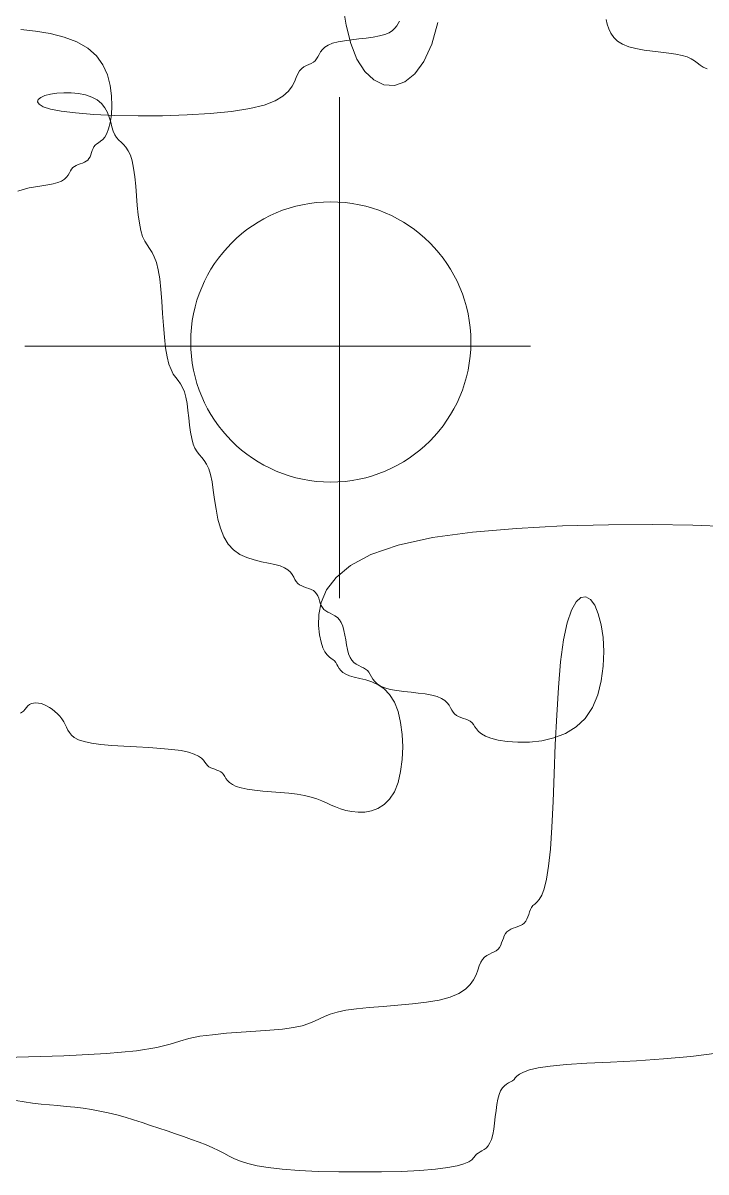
# Model space of a CAD drawing. Header units: millimetres. Extents: x 42 to 552, y 43 to 535.
# Drawn here: x 284.9189 to 284.9611, y 504.3576 to 504.4285 of the extents above; entities that cross this region are included whole.
import ezdxf

# ---------------------------------------------------------------- set-up
doc = ezdxf.new("R2010")
doc.units = ezdxf.units.MM
doc.header["$LTSCALE"] = 0.75
doc.header["$MEASUREMENT"] = 0
doc.layers.add('Gramado', color=9, linetype='Continuous', lineweight=0)

# ---------------------------------------------------------------- blocks, each defined once
blk = doc.blocks.new('arbusto8vista')
for p, q in [((-0.47335, 0.00453), (-0.47358, 0.00423)), ((-0.47317, 0.00483), (-0.47335, 0.00453)), ((-0.47301, 0.00512), (-0.47317, 0.00483)), ((-0.47806, 0.00292), (-0.47896, 0.00282)), ((-0.47716, 0.00302), (-0.47806, 0.00292)), ((-0.47629, 0.00314), (-0.47716, 0.00302)), ((-0.4755, 0.00328), (-0.47629, 0.00314)), ((-0.47483, 0.00346), (-0.4755, 0.00328)), ((-0.4743, 0.00368), (-0.47483, 0.00346)), ((-0.47389, 0.00394), (-0.4743, 0.00368)), ((-0.47358, 0.00423), (-0.47389, 0.00394)), ((-0.48253, 0.00161), (-0.48277, 0.00131)), ((-0.48223, 0.00189), (-0.48253, 0.00161)), ((-0.48182, 0.00216), (-0.48223, 0.00189)), ((-0.48129, 0.00238), (-0.48182, 0.00216)), ((-0.48061, 0.00256), (-0.48129, 0.00238)), ((-0.47982, 0.0027), (-0.48061, 0.00256)), ((-0.47896, 0.00282), (-0.47982, 0.0027)), ((-0.48366, 0.00005), (-0.48393, -0.0001)), ((-0.48344, 0.00023), (-0.48366, 0.00005)), ((-0.48326, 0.00045), (-0.48344, 0.00023)), ((-0.4831, 0.00072), (-0.48326, 0.00045)), ((-0.48295, 0.001), (-0.4831, 0.00072)), ((-0.48277, 0.00131), (-0.48295, 0.001)), ((-0.48559, -0.00138), (-0.48578, -0.00183)), ((-0.48537, -0.00103), (-0.48559, -0.00138)), ((-0.4851, -0.00075), (-0.48537, -0.00103)), ((-0.48482, -0.00054), (-0.4851, -0.00075)), ((-0.48451, -0.00038), (-0.48482, -0.00054)), ((-0.48421, -0.00023), (-0.48451, -0.00038)), ((-0.48393, -0.0001), (-0.48421, -0.00023)), ((-0.48599, -0.00236), (-0.48628, -0.00293)), ((-0.48578, -0.00183), (-0.48599, -0.00236)), ((-0.51732, -0.0043), (-0.5168, -0.00407)), ((-0.5168, -0.00407), (-0.51612, -0.0039)), ((-0.51612, -0.0039), (-0.51533, -0.00378)), ((-0.51533, -0.00378), (-0.51447, -0.00372)), ((-0.51447, -0.00372), (-0.51357, -0.00374)), ((-0.51357, -0.00374), (-0.51267, -0.00382)), ((-0.51267, -0.00382), (-0.5118, -0.004)), ((-0.5118, -0.004), (-0.51102, -0.00426)), ((-0.51102, -0.00426), (-0.51034, -0.00461)), ((-0.48741, -0.00413), (-0.48839, -0.00471)), ((-0.48673, -0.00353), (-0.48741, -0.00413)), ((-0.48628, -0.00293), (-0.48673, -0.00353)), ((-0.51773, -0.00485), (-0.51765, -0.00456)), ((-0.51754, -0.00515), (-0.51773, -0.00485)), ((-0.51765, -0.00456), (-0.51732, -0.0043)), ((-0.51701, -0.00545), (-0.51754, -0.00515)), ((-0.51612, -0.00574), (-0.51701, -0.00545)), ((-0.51034, -0.00461), (-0.50981, -0.00506)), ((-0.50981, -0.00506), (-0.5094, -0.00558)), ((-0.5094, -0.00558), (-0.50909, -0.00616)), ((-0.48973, -0.00524), (-0.49151, -0.00568)), ((-0.48839, -0.00471), (-0.48973, -0.00524)), ((-0.5148, -0.006), (-0.51612, -0.00574)), ((-0.51303, -0.00622), (-0.5148, -0.006)), ((-0.51078, -0.0064), (-0.51303, -0.00622)), ((-0.50816, -0.00652), (-0.51078, -0.0064)), ((-0.50909, -0.00616), (-0.50886, -0.00676)), ((-0.50886, -0.00676), (-0.50868, -0.00736)), ((-0.50528, -0.00657), (-0.50816, -0.00652)), ((-0.50227, -0.00656), (-0.50528, -0.00657)), ((-0.49926, -0.00647), (-0.50227, -0.00656)), ((-0.49639, -0.0063), (-0.49926, -0.00647)), ((-0.49376, -0.00604), (-0.49639, -0.0063)), ((-0.49151, -0.00568), (-0.49376, -0.00604)), ((-0.50868, -0.00736), (-0.50853, -0.00794)), ((-0.50853, -0.00794), (-0.50837, -0.00846)), ((-0.50837, -0.00846), (-0.50819, -0.00891)), ((-0.50819, -0.00891), (-0.50796, -0.00927)), ((-0.50796, -0.00927), (-0.5077, -0.00957)), ((-0.5077, -0.00957), (-0.50741, -0.00984)), ((-0.50741, -0.00984), (-0.50711, -0.01012)), ((-0.50711, -0.01012), (-0.50681, -0.01045)), ((-0.50681, -0.01045), (-0.50652, -0.01088)), ((-0.50652, -0.01088), (-0.50626, -0.01142)), ((-0.50626, -0.01142), (-0.50604, -0.01214)), ((-0.50604, -0.01214), (-0.50586, -0.01304)), ((-0.50586, -0.01304), (-0.50572, -0.01409)), ((-0.50572, -0.01409), (-0.5056, -0.01524)), ((-0.5056, -0.01524), (-0.5055, -0.01644)), ((-0.5055, -0.01644), (-0.5054, -0.01764)), ((-0.5054, -0.01764), (-0.50528, -0.01879)), ((-0.50528, -0.01879), (-0.50514, -0.01984)), ((-0.50514, -0.01984), (-0.50496, -0.02074)), ((-0.50496, -0.02074), (-0.50474, -0.02146)), ((-0.50474, -0.02146), (-0.50447, -0.02203)), ((-0.50447, -0.02203), (-0.50419, -0.02251)), ((-0.50419, -0.02251), (-0.50388, -0.02296)), ((-0.50388, -0.02296), (-0.50358, -0.02343)), ((-0.50358, -0.02343), (-0.5033, -0.02399)), ((-0.5033, -0.02399), (-0.50303, -0.02469)), ((-0.50303, -0.02469), (-0.50281, -0.02558)), ((-0.50281, -0.02558), (-0.50263, -0.0267)), ((-0.50263, -0.0267), (-0.50249, -0.02802)), ((-0.50249, -0.02802), (-0.50237, -0.02945)), ((-0.50237, -0.02945), (-0.50227, -0.03096)), ((-0.50227, -0.03096), (-0.50217, -0.03246)), ((-0.50217, -0.03246), (-0.50205, -0.0339)), ((-0.50205, -0.0339), (-0.50191, -0.03521)), ((-0.50191, -0.03521), (-0.50173, -0.03633)), ((-0.50173, -0.03633), (-0.50151, -0.03722)), ((-0.50151, -0.03722), (-0.50124, -0.03791)), ((-0.50124, -0.03791), (-0.50096, -0.03845)), ((-0.50096, -0.03845), (-0.50066, -0.03889)), ((-0.50066, -0.03889), (-0.50036, -0.03927)), ((-0.50036, -0.03927), (-0.50007, -0.03966)), ((-0.50007, -0.03966), (-0.49981, -0.0401)), ((-0.49981, -0.0401), (-0.49958, -0.04063)), ((-0.49958, -0.04063), (-0.4994, -0.04131)), ((-0.4994, -0.04131), (-0.49926, -0.0421)), ((-0.49926, -0.0421), (-0.49915, -0.04296)), ((-0.49915, -0.04296), (-0.49904, -0.04386)), ((-0.49904, -0.04386), (-0.49894, -0.04476)), ((-0.49894, -0.04476), (-0.49882, -0.04562)), ((-0.49882, -0.04562), (-0.49868, -0.04641)), ((-0.49868, -0.04641), (-0.4985, -0.04709)), ((-0.4985, -0.04709), (-0.49828, -0.04762)), ((-0.49828, -0.04762), (-0.49802, -0.04805)), ((-0.49802, -0.04805), (-0.49773, -0.04842)), ((-0.49773, -0.04842), (-0.49743, -0.04877)), ((-0.49743, -0.04877), (-0.49713, -0.04914)), ((-0.49713, -0.04914), (-0.49684, -0.04958)), ((-0.49684, -0.04958), (-0.49658, -0.05014)), ((-0.49658, -0.05014), (-0.49635, -0.05085)), ((-0.49635, -0.05085), (-0.49617, -0.05175)), ((-0.49617, -0.05175), (-0.49602, -0.0528)), ((-0.49602, -0.0528), (-0.49586, -0.05395)), ((-0.49586, -0.05395), (-0.49568, -0.05515)), ((-0.49568, -0.05515), (-0.49545, -0.05635)), ((-0.49545, -0.05635), (-0.49514, -0.0575)), ((-0.49514, -0.0575), (-0.49473, -0.05855)), ((-0.49473, -0.05855), (-0.4942, -0.05945)), ((-0.4942, -0.05945), (-0.49352, -0.06016)), ((-0.49352, -0.06016), (-0.49274, -0.06071)), ((-0.49274, -0.06071), (-0.49187, -0.06111)), ((-0.49187, -0.06111), (-0.49097, -0.0614)), ((-0.49097, -0.0614), (-0.49007, -0.06162)), ((-0.49007, -0.06162), (-0.48921, -0.0618)), ((-0.48921, -0.0618), (-0.48842, -0.06196)), ((-0.48842, -0.06196), (-0.48774, -0.06214)), ((-0.48774, -0.06214), (-0.48721, -0.06237)), ((-0.48721, -0.06237), (-0.4868, -0.06263)), ((-0.4868, -0.06263), (-0.48649, -0.06292)), ((-0.48649, -0.06292), (-0.48626, -0.06322)), ((-0.48626, -0.06322), (-0.48608, -0.06352)), ((-0.48608, -0.06352), (-0.48593, -0.06381)), ((-0.48593, -0.06381), (-0.48577, -0.06407)), ((-0.48577, -0.06407), (-0.48559, -0.06429)), ((-0.48559, -0.06429), (-0.48537, -0.06447)), ((-0.48537, -0.06447), (-0.4851, -0.06461)), ((-0.4851, -0.06461), (-0.48482, -0.06473)), ((-0.48482, -0.06473), (-0.48451, -0.06483)), ((-0.48451, -0.06483), (-0.48421, -0.06493)), ((-0.48421, -0.06493), (-0.48393, -0.06505)), ((-0.48393, -0.06505), (-0.48366, -0.06519)), ((-0.48366, -0.06519), (-0.48344, -0.06537)), ((-0.48344, -0.06537), (-0.48326, -0.06559)), ((-0.48326, -0.06559), (-0.48312, -0.06585)), ((-0.48312, -0.06585), (-0.483, -0.06614)), ((-0.483, -0.06614), (-0.4829, -0.06644)), ((-0.4829, -0.06644), (-0.4828, -0.06674)), ((-0.45122, -0.06658), (-0.45179, -0.0676)), ((-0.45062, -0.06604), (-0.45122, -0.06658)), ((-0.45002, -0.06596), (-0.45062, -0.06604)), ((-0.44944, -0.06629), (-0.45002, -0.06596)), ((-0.44892, -0.067), (-0.44944, -0.06629)), ((-0.4828, -0.06674), (-0.48268, -0.06703)), ((-0.48268, -0.06703), (-0.48254, -0.06729)), ((-0.48254, -0.06729), (-0.48236, -0.06752)), ((-0.48236, -0.06752), (-0.48214, -0.0677)), ((-0.48214, -0.0677), (-0.48187, -0.06785)), ((-0.48187, -0.06785), (-0.48159, -0.06798)), ((-0.48159, -0.06798), (-0.48129, -0.06812)), ((-0.45179, -0.0676), (-0.45232, -0.06916)), ((-0.44847, -0.06806), (-0.44892, -0.067)), ((-0.44812, -0.0694), (-0.44847, -0.06806)), ((-0.48129, -0.06812), (-0.48099, -0.06829)), ((-0.48099, -0.06829), (-0.4807, -0.0685)), ((-0.4807, -0.0685), (-0.48044, -0.06878)), ((-0.48044, -0.06878), (-0.48021, -0.06913)), ((-0.48021, -0.06913), (-0.48003, -0.06958)), ((-0.45232, -0.06916), (-0.45277, -0.07128)), ((-0.44789, -0.07098), (-0.44812, -0.0694)), ((-0.48003, -0.06958), (-0.47989, -0.07011)), ((-0.47989, -0.07011), (-0.47978, -0.07068)), ((-0.47978, -0.07068), (-0.47967, -0.07128)), ((-0.47967, -0.07128), (-0.47957, -0.07188)), ((-0.47957, -0.07188), (-0.47945, -0.07246)), ((-0.45277, -0.07128), (-0.45313, -0.07398)), ((-0.44779, -0.07271), (-0.44789, -0.07098)), ((-0.47945, -0.07246), (-0.47931, -0.07298)), ((-0.47931, -0.07298), (-0.47913, -0.07343)), ((-0.47913, -0.07343), (-0.47891, -0.07379)), ((-0.44786, -0.07451), (-0.44779, -0.07271)), ((-0.47891, -0.07379), (-0.47865, -0.07406)), ((-0.47865, -0.07406), (-0.47836, -0.07427)), ((-0.47836, -0.07427), (-0.47806, -0.07444)), ((-0.47806, -0.07444), (-0.47776, -0.07458)), ((-0.47776, -0.07458), (-0.47747, -0.07472)), ((-0.47747, -0.07472), (-0.47721, -0.07487)), ((-0.47721, -0.07487), (-0.47698, -0.07505)), ((-0.47698, -0.07505), (-0.4768, -0.07527)), ((-0.45313, -0.07398), (-0.4534, -0.07713)), ((-0.4481, -0.07631), (-0.44786, -0.07451)), ((-0.4768, -0.07527), (-0.47665, -0.07553)), ((-0.47665, -0.07553), (-0.47649, -0.07582)), ((-0.47649, -0.07582), (-0.47631, -0.07612)), ((-0.47631, -0.07612), (-0.47608, -0.07642)), ((-0.47608, -0.07642), (-0.47577, -0.07671)), ((-0.44854, -0.07804), (-0.4481, -0.07631)), ((-0.47577, -0.07671), (-0.47536, -0.07697)), ((-0.47536, -0.07697), (-0.47483, -0.0772)), ((-0.47483, -0.0772), (-0.47416, -0.07738)), ((-0.47416, -0.07738), (-0.47337, -0.07752)), ((-0.47337, -0.07752), (-0.4725, -0.07763)), ((-0.4725, -0.07763), (-0.4716, -0.07773)), ((-0.4716, -0.07773), (-0.4707, -0.07784)), ((-0.4707, -0.07784), (-0.46984, -0.07795)), ((-0.46984, -0.07795), (-0.46905, -0.07809)), ((-0.4534, -0.07713), (-0.45361, -0.08058)), ((-0.46905, -0.07809), (-0.46837, -0.07827)), ((-0.46837, -0.07827), (-0.46784, -0.0785)), ((-0.46784, -0.0785), (-0.46743, -0.07876)), ((-0.46743, -0.07876), (-0.46712, -0.07905)), ((-0.46712, -0.07905), (-0.46689, -0.07935)), ((-0.46689, -0.07935), (-0.46671, -0.07965)), ((-0.44919, -0.07961), (-0.44854, -0.07804)), ((-0.46671, -0.07965), (-0.46656, -0.07994)), ((-0.46656, -0.07994), (-0.4664, -0.0802)), ((-0.4664, -0.0802), (-0.46622, -0.08042)), ((-0.46622, -0.08042), (-0.466, -0.0806)), ((-0.466, -0.0806), (-0.46573, -0.08074)), ((-0.46573, -0.08074), (-0.46545, -0.08086)), ((-0.45361, -0.08058), (-0.45378, -0.08419)), ((-0.45008, -0.08096), (-0.44919, -0.07961)), ((-0.46545, -0.08086), (-0.46514, -0.08096)), ((-0.46514, -0.08096), (-0.46484, -0.08106)), ((-0.46484, -0.08106), (-0.46456, -0.08118)), ((-0.46456, -0.08118), (-0.46429, -0.08132)), ((-0.46429, -0.08132), (-0.46407, -0.0815)), ((-0.46407, -0.0815), (-0.46389, -0.08172)), ((-0.46389, -0.08172), (-0.46372, -0.08199)), ((-0.46372, -0.08199), (-0.46352, -0.08227)), ((-0.46352, -0.08227), (-0.46326, -0.08257)), ((-0.45252, -0.08282), (-0.4512, -0.08202)), ((-0.4512, -0.08202), (-0.45008, -0.08096)), ((-0.46326, -0.08257), (-0.4629, -0.08287)), ((-0.4629, -0.08287), (-0.4624, -0.08316)), ((-0.4624, -0.08316), (-0.46173, -0.08342)), ((-0.46173, -0.08342), (-0.46084, -0.08365)), ((-0.46084, -0.08365), (-0.45972, -0.08382)), ((-0.45546, -0.08372), (-0.45396, -0.08337)), ((-0.45396, -0.08337), (-0.45252, -0.08282)), ((-0.45972, -0.08382), (-0.4584, -0.08391)), ((-0.4584, -0.08391), (-0.45696, -0.08389)), ((-0.45696, -0.08389), (-0.45546, -0.08372)), ((-0.45378, -0.08419), (-0.45392, -0.08779)), ((-0.45392, -0.08779), (-0.45406, -0.09124)), ((-0.45406, -0.09124), (-0.4542, -0.09439)), ((-0.4542, -0.09439), (-0.45438, -0.09709)), ((-0.45438, -0.09709), (-0.45461, -0.09922)), ((-0.45461, -0.09922), (-0.45487, -0.10083)), ((-0.45516, -0.102), (-0.45546, -0.1028)), ((-0.45487, -0.10083), (-0.45516, -0.102)), ((-0.45576, -0.10333), (-0.45605, -0.10367)), ((-0.45546, -0.1028), (-0.45576, -0.10333)), ((-0.45697, -0.10486), (-0.45707, -0.10516)), ((-0.45686, -0.10457), (-0.45697, -0.10486)), ((-0.45671, -0.10431), (-0.45686, -0.10457)), ((-0.45654, -0.10408), (-0.45671, -0.10431)), ((-0.45631, -0.10389), (-0.45654, -0.10408)), ((-0.45605, -0.10367), (-0.45631, -0.10389)), ((-0.45761, -0.10623), (-0.45784, -0.10641)), ((-0.45743, -0.10601), (-0.45761, -0.10623)), ((-0.45729, -0.10574), (-0.45743, -0.10601)), ((-0.45718, -0.10546), (-0.45729, -0.10574)), ((-0.45707, -0.10516), (-0.45718, -0.10546)), ((-0.46008, -0.10779), (-0.4602, -0.10808)), ((-0.45994, -0.10753), (-0.46008, -0.10779)), ((-0.45976, -0.10731), (-0.45994, -0.10753)), ((-0.45954, -0.10713), (-0.45976, -0.10731)), ((-0.45928, -0.10699), (-0.45954, -0.10713)), ((-0.45899, -0.10687), (-0.45928, -0.10699)), ((-0.45869, -0.10677), (-0.45899, -0.10687)), ((-0.45839, -0.10667), (-0.45869, -0.10677)), ((-0.4581, -0.10655), (-0.45839, -0.10667)), ((-0.45784, -0.10641), (-0.4581, -0.10655)), ((-0.46052, -0.10897), (-0.46066, -0.10923)), ((-0.46041, -0.10868), (-0.46052, -0.10897)), ((-0.4603, -0.10838), (-0.46041, -0.10868)), ((-0.4602, -0.10808), (-0.4603, -0.10838)), ((-0.46251, -0.11044), (-0.46277, -0.11071)), ((-0.46222, -0.11023), (-0.46251, -0.11044)), ((-0.46192, -0.11006), (-0.46222, -0.11023)), ((-0.46162, -0.10992), (-0.46192, -0.11006)), ((-0.46133, -0.10979), (-0.46162, -0.10992)), ((-0.46107, -0.10964), (-0.46133, -0.10979)), ((-0.46084, -0.10946), (-0.46107, -0.10964)), ((-0.46066, -0.10923), (-0.46084, -0.10946)), ((-0.46335, -0.11205), (-0.46357, -0.11262)), ((-0.46318, -0.11152), (-0.46335, -0.11205)), ((-0.46299, -0.11107), (-0.46318, -0.11152)), ((-0.46277, -0.11071), (-0.46299, -0.11107)), ((-0.46387, -0.11322), (-0.46429, -0.11382)), ((-0.46357, -0.11262), (-0.46387, -0.11322)), ((-0.46488, -0.1144), (-0.46569, -0.11492)), ((-0.46429, -0.11382), (-0.46488, -0.1144)), ((-0.47141, -0.11621), (-0.47322, -0.11638)), ((-0.46968, -0.116), (-0.47141, -0.11621)), ((-0.46811, -0.11573), (-0.46968, -0.116)), ((-0.46676, -0.11537), (-0.46811, -0.11573)), ((-0.46569, -0.11492), (-0.46676, -0.11537)), ((-0.48159, -0.11747), (-0.48228, -0.11776)), ((-0.48074, -0.11721), (-0.48159, -0.11747)), ((-0.47967, -0.11699), (-0.48074, -0.11721)), ((-0.47832, -0.11681), (-0.47967, -0.11699)), ((-0.47675, -0.11666), (-0.47832, -0.11681)), ((-0.47502, -0.11652), (-0.47675, -0.11666)), ((-0.47322, -0.11638), (-0.47502, -0.11652)), ((-0.48613, -0.11914), (-0.48748, -0.11932)), ((-0.48506, -0.11891), (-0.48613, -0.11914)), ((-0.48421, -0.11865), (-0.48506, -0.11891)), ((-0.48352, -0.11836), (-0.48421, -0.11865)), ((-0.4829, -0.11806), (-0.48352, -0.11836)), ((-0.48228, -0.11776), (-0.4829, -0.11806)), ((-0.49904, -0.12048), (-0.50016, -0.12082)), ((-0.49769, -0.12021), (-0.49904, -0.12048)), ((-0.49612, -0.12001), (-0.49769, -0.12021)), ((-0.49439, -0.11984), (-0.49612, -0.12001)), ((-0.49259, -0.11971), (-0.49439, -0.11984)), ((-0.49078, -0.11959), (-0.49259, -0.11971)), ((-0.48905, -0.11946), (-0.49078, -0.11959)), ((-0.48748, -0.11932), (-0.48905, -0.11946)), ((-0.50301, -0.1216), (-0.5055, -0.12199)), ((-0.50136, -0.1212), (-0.50301, -0.1216)), ((-0.50016, -0.12082), (-0.50136, -0.1212)), ((-0.51448, -0.12264), (-0.52173, -0.12283)), ((-0.50919, -0.12235), (-0.51448, -0.12264)), ((-0.5055, -0.12199), (-0.50919, -0.12235))]:
    blk.add_line(p, q)
blk = doc.blocks.new('arbusto7vista')
for p, q in [((-0.67702, 0.43512), (-0.67744, 0.43759)), ((-0.64476, 0.43526), (-0.64491, 0.43583)), ((-0.71719, 0.43462), (-0.71538, 0.4344)), ((-0.71538, 0.4344), (-0.71358, 0.43409)), ((-0.71358, 0.43409), (-0.71185, 0.43366)), ((-0.67644, 0.43287), (-0.67702, 0.43512)), ((-0.66568, 0.43548), (-0.66644, 0.43278)), ((-0.64457, 0.43469), (-0.64476, 0.43526)), ((-0.64431, 0.43414), (-0.64457, 0.43469)), ((-0.64397, 0.43363), (-0.64431, 0.43414)), ((-0.71185, 0.43366), (-0.71027, 0.43308)), ((-0.71027, 0.43308), (-0.70892, 0.43232)), ((-0.67568, 0.43094), (-0.67644, 0.43287)), ((-0.66644, 0.43278), (-0.66741, 0.43066)), ((-0.6435, 0.43317), (-0.64397, 0.43363)), ((-0.64289, 0.43278), (-0.6435, 0.43317)), ((-0.64212, 0.43248), (-0.64289, 0.43278)), ((-0.70892, 0.43232), (-0.70785, 0.43136)), ((-0.70785, 0.43136), (-0.70706, 0.43023)), ((-0.64122, 0.43224), (-0.64212, 0.43248)), ((-0.64023, 0.43206), (-0.64122, 0.43224)), ((-0.6392, 0.43192), (-0.64023, 0.43206)), ((-0.63817, 0.4318), (-0.6392, 0.43192)), ((-0.63718, 0.43168), (-0.63817, 0.4318)), ((-0.63628, 0.43155), (-0.63718, 0.43168)), ((-0.63551, 0.4314), (-0.63628, 0.43155)), ((-0.63489, 0.43121), (-0.63551, 0.4314)), ((-0.70706, 0.43023), (-0.7065, 0.429)), ((-0.67471, 0.42943), (-0.67568, 0.43094)), ((-0.66741, 0.43066), (-0.66853, 0.42912)), ((-0.63441, 0.43098), (-0.63489, 0.43121)), ((-0.63401, 0.43073), (-0.63441, 0.43098)), ((-0.63366, 0.43048), (-0.63401, 0.43073)), ((-0.63331, 0.43022), (-0.63366, 0.43048)), ((-0.63291, 0.42997), (-0.63331, 0.43022)), ((-0.63243, 0.42975), (-0.63291, 0.42997)), ((-0.7065, 0.429), (-0.70615, 0.42771)), ((-0.67358, 0.42837), (-0.67471, 0.42943)), ((-0.66853, 0.42912), (-0.66977, 0.42814)), ((-0.70615, 0.42771), (-0.70597, 0.42642)), ((-0.67235, 0.42779), (-0.67358, 0.42837)), ((-0.67106, 0.42771), (-0.67235, 0.42779)), ((-0.66977, 0.42814), (-0.67106, 0.42771)), ((-0.70597, 0.42642), (-0.70593, 0.42518)), ((-0.67782, 0.36439), (-0.67782, 0.42626)), ((-0.70593, 0.42518), (-0.706, 0.42406)), ((-0.70615, 0.42309), (-0.70634, 0.42233)), ((-0.706, 0.42406), (-0.70615, 0.42309)), ((-0.70681, 0.42133), (-0.70707, 0.42102)), ((-0.70657, 0.42175), (-0.70681, 0.42133)), ((-0.70634, 0.42233), (-0.70657, 0.42175)), ((-0.70827, 0.41991), (-0.70837, 0.41966)), ((-0.70815, 0.42013), (-0.70827, 0.41991)), ((-0.708, 0.42033), (-0.70815, 0.42013)), ((-0.7078, 0.42048), (-0.708, 0.42033)), ((-0.70758, 0.42063), (-0.7078, 0.42048)), ((-0.70733, 0.4208), (-0.70758, 0.42063)), ((-0.70707, 0.42102), (-0.70733, 0.4208)), ((-0.70892, 0.41848), (-0.70911, 0.41833)), ((-0.70877, 0.41867), (-0.70892, 0.41848)), ((-0.70864, 0.4189), (-0.70877, 0.41867)), ((-0.70855, 0.41915), (-0.70864, 0.4189)), ((-0.70846, 0.4194), (-0.70855, 0.41915)), ((-0.70837, 0.41966), (-0.70846, 0.4194)), ((-0.71105, 0.41714), (-0.71119, 0.41689)), ((-0.71092, 0.41736), (-0.71105, 0.41714)), ((-0.71077, 0.41756), (-0.71092, 0.41736)), ((-0.71057, 0.41771), (-0.71077, 0.41756)), ((-0.71035, 0.41783), (-0.71057, 0.41771)), ((-0.7101, 0.41793), (-0.71035, 0.41783)), ((-0.70984, 0.41802), (-0.7101, 0.41793)), ((-0.70958, 0.41811), (-0.70984, 0.41802)), ((-0.70934, 0.41821), (-0.70958, 0.41811)), ((-0.70911, 0.41833), (-0.70934, 0.41821)), ((-0.71261, 0.41571), (-0.71319, 0.41556)), ((-0.71215, 0.4159), (-0.71261, 0.41571)), ((-0.7118, 0.41613), (-0.71215, 0.4159)), ((-0.71154, 0.41638), (-0.7118, 0.41613)), ((-0.71134, 0.41663), (-0.71154, 0.41638)), ((-0.71119, 0.41689), (-0.71134, 0.41663)), ((-0.7169, 0.41487), (-0.71757, 0.41463)), ((-0.71616, 0.41505), (-0.7169, 0.41487)), ((-0.71538, 0.41519), (-0.71616, 0.41505)), ((-0.71461, 0.41531), (-0.71538, 0.41519)), ((-0.71387, 0.41543), (-0.71461, 0.41531)), ((-0.71319, 0.41556), (-0.71387, 0.41543)), ((-0.65424, 0.3955), (-0.71668, 0.3955)), ((-0.65596, 0.37302), (-0.65028, 0.37332)), ((-0.65028, 0.37332), (-0.64461, 0.37347)), ((-0.64461, 0.37347), (-0.63917, 0.37349)), ((-0.63917, 0.37349), (-0.63421, 0.37341)), ((-0.63421, 0.37341), (-0.62997, 0.37326)), ((-0.6706, 0.37096), (-0.66635, 0.37187)), ((-0.66635, 0.37187), (-0.66139, 0.37255)), ((-0.66139, 0.37255), (-0.65596, 0.37302)), ((-0.67395, 0.3698), (-0.6706, 0.37096)), ((-0.67646, 0.36845), (-0.67395, 0.3698)), ((-0.67825, 0.36697), (-0.67646, 0.36845)), ((-0.67943, 0.36542), (-0.67825, 0.36697)), ((-0.68011, 0.36387), (-0.67943, 0.36542)), ((-0.6804, 0.36239), (-0.68011, 0.36387)), ((-0.68043, 0.36104), (-0.6804, 0.36239)), ((-0.68029, 0.35988), (-0.68043, 0.36104)), ((-0.6801, 0.35897), (-0.68029, 0.35988)), ((-0.67987, 0.35828), (-0.6801, 0.35897)), ((-0.67963, 0.35777), (-0.67987, 0.35828)), ((-0.67937, 0.3574), (-0.67963, 0.35777)), ((-0.67911, 0.35715), (-0.67937, 0.3574)), ((-0.67886, 0.35696), (-0.67911, 0.35715)), ((-0.67864, 0.35681), (-0.67886, 0.35696)), ((-0.67845, 0.35665), (-0.67864, 0.35681)), ((-0.67829, 0.35646), (-0.67845, 0.35665)), ((-0.67816, 0.35623), (-0.67829, 0.35646)), ((-0.67802, 0.35599), (-0.67816, 0.35623)), ((-0.67787, 0.35573), (-0.67802, 0.35599)), ((-0.67767, 0.35547), (-0.67787, 0.35573)), ((-0.67741, 0.35523), (-0.67767, 0.35547)), ((-0.67706, 0.355), (-0.67741, 0.35523)), ((-0.6766, 0.35481), (-0.67706, 0.355)), ((-0.67602, 0.35465), (-0.6766, 0.35481)), ((-0.67534, 0.3545), (-0.67602, 0.35465)), ((-0.6746, 0.35431), (-0.67534, 0.3545)), ((-0.67383, 0.35406), (-0.6746, 0.35431)), ((-0.67305, 0.35369), (-0.67383, 0.35406)), ((-0.67231, 0.35319), (-0.67305, 0.35369)), ((-0.67164, 0.35249), (-0.67231, 0.35319)), ((-0.67106, 0.35158), (-0.67164, 0.35249)), ((-0.71723, 0.35019), (-0.71687, 0.35045)), ((-0.71687, 0.35045), (-0.71664, 0.3507)), ((-0.71664, 0.3507), (-0.71647, 0.35092)), ((-0.71647, 0.35092), (-0.71631, 0.35112)), ((-0.71631, 0.35112), (-0.71611, 0.35127)), ((-0.71611, 0.35127), (-0.71588, 0.35138)), ((-0.71588, 0.35138), (-0.71562, 0.35144)), ((-0.71562, 0.35144), (-0.71532, 0.35146)), ((-0.71532, 0.35146), (-0.71501, 0.35144)), ((-0.71501, 0.35144), (-0.71468, 0.35138)), ((-0.71468, 0.35138), (-0.71434, 0.35127)), ((-0.71434, 0.35127), (-0.714, 0.35112)), ((-0.714, 0.35112), (-0.71365, 0.35092)), ((-0.71365, 0.35092), (-0.71331, 0.35069)), ((-0.71331, 0.35069), (-0.71298, 0.35043)), ((-0.71298, 0.35043), (-0.71267, 0.35014)), ((-0.6706, 0.35042), (-0.67106, 0.35158)), ((-0.67028, 0.34907), (-0.6706, 0.35042)), ((-0.71267, 0.35014), (-0.71238, 0.34982)), ((-0.71238, 0.34982), (-0.71211, 0.34949)), ((-0.71211, 0.34949), (-0.71188, 0.34915)), ((-0.71188, 0.34915), (-0.71169, 0.34881)), ((-0.67008, 0.34759), (-0.67028, 0.34907)), ((-0.71169, 0.34881), (-0.71153, 0.34846)), ((-0.71153, 0.34846), (-0.71138, 0.34812)), ((-0.71138, 0.34812), (-0.71119, 0.3478)), ((-0.71119, 0.3478), (-0.71094, 0.34748)), ((-0.67002, 0.34604), (-0.67008, 0.34759)), ((-0.71094, 0.34748), (-0.71058, 0.34719)), ((-0.71058, 0.34719), (-0.71007, 0.34693)), ((-0.71007, 0.34693), (-0.70937, 0.3467)), ((-0.70937, 0.3467), (-0.70846, 0.3465)), ((-0.70846, 0.3465), (-0.7073, 0.34635)), ((-0.7073, 0.34635), (-0.70595, 0.34623)), ((-0.70595, 0.34623), (-0.70446, 0.34613)), ((-0.70446, 0.34613), (-0.70292, 0.34604)), ((-0.70292, 0.34604), (-0.70137, 0.34595)), ((-0.70137, 0.34595), (-0.69989, 0.34585)), ((-0.69989, 0.34585), (-0.69853, 0.34573)), ((-0.69853, 0.34573), (-0.69738, 0.34558)), ((-0.69738, 0.34558), (-0.69646, 0.34539)), ((-0.69646, 0.34539), (-0.69577, 0.34516)), ((-0.69577, 0.34516), (-0.69526, 0.34491)), ((-0.69526, 0.34491), (-0.69489, 0.34466)), ((-0.67008, 0.34449), (-0.67002, 0.34604)), ((-0.69489, 0.34466), (-0.69464, 0.3444)), ((-0.69464, 0.3444), (-0.69445, 0.34415)), ((-0.69445, 0.34415), (-0.6943, 0.34393)), ((-0.6943, 0.34393), (-0.69414, 0.34373)), ((-0.69414, 0.34373), (-0.69395, 0.34358)), ((-0.69395, 0.34358), (-0.69373, 0.34346)), ((-0.69373, 0.34346), (-0.69348, 0.34336)), ((-0.69348, 0.34336), (-0.69322, 0.34327)), ((-0.67028, 0.34301), (-0.67008, 0.34449)), ((-0.69322, 0.34327), (-0.69296, 0.34318)), ((-0.69296, 0.34318), (-0.69272, 0.34309)), ((-0.69272, 0.34309), (-0.69249, 0.34296)), ((-0.69249, 0.34296), (-0.6923, 0.34281)), ((-0.6923, 0.34281), (-0.69214, 0.34262)), ((-0.69214, 0.34262), (-0.692, 0.34239)), ((-0.692, 0.34239), (-0.69185, 0.34215)), ((-0.69185, 0.34215), (-0.69166, 0.34189)), ((-0.69166, 0.34189), (-0.69141, 0.34163)), ((-0.6706, 0.34166), (-0.67028, 0.34301)), ((-0.69141, 0.34163), (-0.69106, 0.34138)), ((-0.69106, 0.34138), (-0.6906, 0.34116)), ((-0.6906, 0.34116), (-0.68999, 0.34097)), ((-0.68999, 0.34097), (-0.68922, 0.34081)), ((-0.68922, 0.34081), (-0.68831, 0.34069)), ((-0.68831, 0.34069), (-0.6873, 0.34059)), ((-0.6873, 0.34059), (-0.68624, 0.3405)), ((-0.68624, 0.3405), (-0.68515, 0.34042)), ((-0.67164, 0.33959), (-0.67106, 0.3405)), ((-0.67106, 0.3405), (-0.6706, 0.34166)), ((-0.68515, 0.34042), (-0.68408, 0.34032)), ((-0.68408, 0.34032), (-0.68306, 0.3402)), ((-0.68306, 0.3402), (-0.68214, 0.34004)), ((-0.68214, 0.34004), (-0.68133, 0.33985)), ((-0.68133, 0.33985), (-0.68063, 0.33962)), ((-0.68063, 0.33962), (-0.68, 0.33938)), ((-0.68, 0.33938), (-0.67943, 0.33912)), ((-0.67943, 0.33912), (-0.67887, 0.33886)), ((-0.67232, 0.33891), (-0.67164, 0.33959)), ((-0.67887, 0.33886), (-0.67831, 0.33862)), ((-0.67831, 0.33862), (-0.67771, 0.33839)), ((-0.67771, 0.33839), (-0.67706, 0.3382)), ((-0.67706, 0.3382), (-0.67633, 0.33805)), ((-0.67633, 0.33805), (-0.67554, 0.33797)), ((-0.67554, 0.33797), (-0.67472, 0.33799)), ((-0.67472, 0.33799), (-0.67389, 0.33814)), ((-0.67389, 0.33814), (-0.67308, 0.33844)), ((-0.67308, 0.33844), (-0.67232, 0.33891)), ((-0.63446, 0.30782), (-0.63782, 0.30751)), ((-0.63125, 0.30825), (-0.63446, 0.30782)), ((-0.6533, 0.3064), (-0.65438, 0.30616)), ((-0.6518, 0.30663), (-0.6533, 0.3064)), ((-0.64982, 0.30682), (-0.6518, 0.30663)), ((-0.64731, 0.30698), (-0.64982, 0.30682)), ((-0.64438, 0.30713), (-0.64731, 0.30698)), ((-0.64117, 0.30729), (-0.64438, 0.30713)), ((-0.63782, 0.30751), (-0.64117, 0.30729)), ((-0.65612, 0.30517), (-0.65628, 0.30498)), ((-0.65592, 0.30539), (-0.65612, 0.30517)), ((-0.65562, 0.30564), (-0.65592, 0.30539)), ((-0.65513, 0.3059), (-0.65562, 0.30564)), ((-0.65438, 0.30616), (-0.65513, 0.3059)), ((-0.65794, 0.30359), (-0.65813, 0.30313)), ((-0.65771, 0.30394), (-0.65794, 0.30359)), ((-0.65747, 0.3042), (-0.65771, 0.30394)), ((-0.65721, 0.3044), (-0.65747, 0.3042)), ((-0.65695, 0.30455), (-0.65721, 0.3044)), ((-0.6567, 0.30469), (-0.65695, 0.30455)), ((-0.65648, 0.30482), (-0.6567, 0.30469)), ((-0.65628, 0.30498), (-0.65648, 0.30482)), ((-0.71677, 0.30221), (-0.71781, 0.3024)), ((-0.71573, 0.30206), (-0.71677, 0.30221)), ((-0.65828, 0.30255), (-0.6584, 0.30188)), ((-0.65813, 0.30313), (-0.65828, 0.30255)), ((-0.71469, 0.30193), (-0.71573, 0.30206)), ((-0.71365, 0.30184), (-0.71469, 0.30193)), ((-0.71261, 0.30175), (-0.71365, 0.30184)), ((-0.71157, 0.30166), (-0.71261, 0.30175)), ((-0.71053, 0.30156), (-0.71157, 0.30166)), ((-0.7095, 0.30144), (-0.71053, 0.30156)), ((-0.70846, 0.30129), (-0.7095, 0.30144)), ((-0.70742, 0.30109), (-0.70846, 0.30129)), ((-0.70638, 0.30086), (-0.70742, 0.30109)), ((-0.70534, 0.3006), (-0.70638, 0.30086)), ((-0.6585, 0.30114), (-0.65859, 0.30036)), ((-0.6584, 0.30188), (-0.6585, 0.30114)), ((-0.7043, 0.30031), (-0.70534, 0.3006)), ((-0.70326, 0.29999), (-0.7043, 0.30031)), ((-0.70222, 0.29966), (-0.70326, 0.29999)), ((-0.70119, 0.29932), (-0.70222, 0.29966)), ((-0.70015, 0.29898), (-0.70119, 0.29932)), ((-0.65868, 0.29959), (-0.65878, 0.29885)), ((-0.65859, 0.30036), (-0.65868, 0.29959)), ((-0.69911, 0.29863), (-0.70015, 0.29898)), ((-0.69808, 0.29829), (-0.69911, 0.29863)), ((-0.69708, 0.29794), (-0.69808, 0.29829)), ((-0.69611, 0.29759), (-0.69708, 0.29794)), ((-0.6589, 0.29817), (-0.65905, 0.29759)), ((-0.65878, 0.29885), (-0.6589, 0.29817)), ((-0.69518, 0.29725), (-0.69611, 0.29759)), ((-0.6943, 0.2969), (-0.69518, 0.29725)), ((-0.69349, 0.29656), (-0.6943, 0.2969)), ((-0.69276, 0.29621), (-0.69349, 0.29656)), ((-0.65972, 0.29652), (-0.65998, 0.29633)), ((-0.65947, 0.29679), (-0.65972, 0.29652)), ((-0.65925, 0.29714), (-0.65947, 0.29679)), ((-0.65905, 0.29759), (-0.65925, 0.29714)), ((-0.6921, 0.29587), (-0.69276, 0.29621)), ((-0.69147, 0.29553), (-0.6921, 0.29587)), ((-0.6908, 0.2952), (-0.69147, 0.29553)), ((-0.69005, 0.29488), (-0.6908, 0.2952)), ((-0.66149, 0.29508), (-0.66188, 0.29483)), ((-0.66124, 0.29533), (-0.66149, 0.29508)), ((-0.66106, 0.29556), (-0.66124, 0.29533)), ((-0.6609, 0.29575), (-0.66106, 0.29556)), ((-0.66071, 0.2959), (-0.6609, 0.29575)), ((-0.66048, 0.29604), (-0.66071, 0.2959)), ((-0.66024, 0.29617), (-0.66048, 0.29604)), ((-0.65998, 0.29633), (-0.66024, 0.29617)), ((-0.68914, 0.29459), (-0.69005, 0.29488)), ((-0.68802, 0.29433), (-0.68914, 0.29459)), ((-0.68663, 0.2941), (-0.68802, 0.29433)), ((-0.68491, 0.2939), (-0.68663, 0.2941)), ((-0.68283, 0.29375), (-0.68491, 0.2939)), ((-0.68046, 0.29364), (-0.68283, 0.29375)), ((-0.67791, 0.29358), (-0.68046, 0.29364)), ((-0.67017, 0.29364), (-0.67266, 0.29358)), ((-0.66791, 0.29375), (-0.67017, 0.29364)), ((-0.66598, 0.2939), (-0.66791, 0.29375)), ((-0.66445, 0.2941), (-0.66598, 0.2939)), ((-0.6633, 0.29432), (-0.66445, 0.2941)), ((-0.66247, 0.29457), (-0.6633, 0.29432)), ((-0.66188, 0.29483), (-0.66247, 0.29457)), ((-0.67527, 0.29356), (-0.67791, 0.29358)), ((-0.67266, 0.29358), (-0.67527, 0.29356))]:
    blk.add_line(p, q)
blk.add_circle((-0.67891, 0.39603), 0.0173)

msp = doc.modelspace()

# ---------------------------------------------------------------- block references
at = {"layer": 'Gramado', "xscale": 0.5, "yscale": 0.5, "zscale": 0.5}
for name, p in [('arbusto8vista', (285.178697, 504.426077)), ('arbusto7vista', (285.277397, 504.210816))]:
    msp.add_blockref(name, p, dxfattribs=at)

doc.saveas('drawing.dxf')
